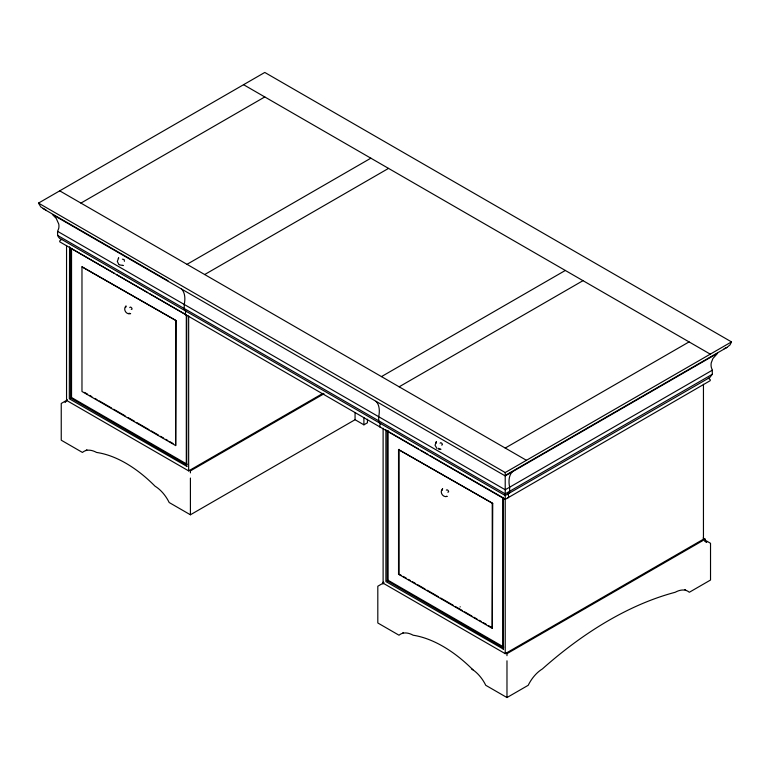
<?xml version="1.0" encoding="UTF-8"?>
<svg xmlns="http://www.w3.org/2000/svg" width="770" height="770" viewBox="0 0 770 770"><rect width="100%" height="100%" fill="white"/><g stroke="black" fill="none" stroke-linecap="round" stroke-linejoin="round"><path stroke-width="1.16" d="M125.645 307.586L126.049 305.911C122.603 309.039 126.242 315.123 130.621 313.64L128.994 313.246M435.993 443.222L436.397 441.547L435.04 445.233L437.071 448.66M442.211 490.355L442.615 488.681C439.169 491.809 442.808 497.892 447.197 496.409L446.408 496.352M129.735 307.586C130.38 305.594 133.595 309.617 131.256 309.425M440.084 443.222C440.719 441.22 443.944 445.253 441.605 445.06M712.298 374.287L709.873 377.454L505.216 495.505L61.658 239.412C56.836 238.103 56.778 232.27 58.693 228.488A17.219 14.062 0 0 0 58.761 224.051L56.191 218.343L52.398 214.484L505.216 475.908L717.601 353.295L712.895 358.531L711.239 362.863A17.219 14.062 0 0 0 711.307 367.3L712.298 370.206L712.298 374.287L505.216 493.84L57.702 235.476M731.5 341.899L730.037 344.893L726.928 347.434L505.216 475.436L505.216 472.549L38.5 203.097L264.784 72.447L731.5 341.899L505.216 472.549M703.145 538.009L705.224 539.212L705.378 541.127M118.359 258.508L118.676 257.767L117.319 261.444L118.84 264.505M66.393 401.295L66.692 399.861M382.959 584.064L383.114 582.149L383.999 582.659L377.81 586.23L377.81 622.978L399.024 635.221A26.247 15.159 60 0 1 413.163 635.221A123.017 71.023 60 0 1 472.982 669.852A26.247 15.159 60 0 1 485.764 685.3L506.978 697.553L528.201 685.3A26.247 15.159 -60 0 1 542.34 668.976A359.109 207.332 -60 0 1 675.175 592.284A26.247 15.159 -60 0 1 689.314 592.284L710.527 580.031L710.527 543.293L705.32 540.28M122.391 259.182L124.134 259.538L124.413 261.309M446.331 490.105C447.409 488.729 449.959 492.386 447.822 492.194M69.56 246.795L69.329 398.793L186.927 466.418M385.895 429.631L385.895 581.562L503.493 649.187M65.036 402.517L65.594 402.152M80.927 203.097L264.784 96.943M81.976 266.815L176.147 320.628L175.676 445.58L81.976 391.487L81.976 266.815L176.147 320.628M187.004 264.331L370.861 158.187M204.676 274.543L388.532 168.389M67.471 399.861L61.244 403.461L61.244 440.209L82.457 452.452A26.247 15.159 60 0 1 96.597 452.452A117.666 67.933 60 0 1 155.059 486.207A26.247 15.159 60 0 1 169.198 502.531L190.411 514.784L355.066 419.717L363.902 424.828L367.444 422.788L367.444 419.207M114.412 273.398L70.657 248.133L70.657 398.023L71.533 397.512L187.187 464.291M66.547 245.466L66.547 400.4L188.65 470.894L322.967 393.345M189.535 470.383L190.411 470.894L323.997 393.768M381.468 376.607L565.324 270.453M399.139 386.81L582.996 280.665M398.542 449.584L492.723 503.397L492.242 628.349L398.542 574.256L398.542 449.584L492.723 503.397M505.216 448.053L689.073 341.899M712.298 370.206L505.216 489.758L57.702 231.395M418.476 448.949L387.223 430.902L387.223 580.792L388.099 580.282L502.714 646.453M398.542 574.256L401.103 575.18M387.223 580.792L502.877 647.57L503.753 647.06M383.114 428.236L383.114 583.169L505.216 653.663L703.453 539.212L703.453 384.278M506.102 653.153L506.978 653.663L705.224 539.212M726.928 347.434L724.118 348.723M61.658 239.412L59.81 240.817A1.915 1.559 0 0 0 59.848 241.886L505.216 499.384L710.152 380.698A1.915 1.559 0 0 0 710.19 379.629L708.342 378.224M122.468 265.429L123.248 265.486L119.35 264.87M440.19 449.218L440.969 449.276L438.833 449.362M45.882 209.912L40.829 206.995L38.5 203.097M243.57 84.7L710.287 354.152M704.666 541.156L706.735 542.35L706.177 541.984M59.714 190.845L526.43 460.296M43.072 208.622L168.072 280.79M116.501 274.601L147.753 292.648M149.842 293.851L186.311 314.911L186.311 464.801L70.657 398.023M420.564 450.152L427.851 454.367M429.939 455.57L502.877 497.68L502.877 647.57M84.536 392.411L87.665 394.221M89.743 395.424L91.823 396.617M94.951 398.427L97.03 399.63M99.109 400.833L111.602 408.042M113.691 409.245L125.135 415.858M128.263 417.658L134.509 421.267M136.588 422.47L149.082 429.679M151.17 430.882L158.456 435.089M160.535 436.292L163.663 438.092M165.743 439.295L167.822 440.498M169.901 441.701L173.029 443.501M403.191 576.384L406.31 578.183M408.389 579.387L410.477 580.59M412.556 581.793L415.675 583.602M417.764 584.796L425.05 589.012M427.129 590.205L438.582 596.817M440.661 598.021L453.155 605.239M455.243 606.442L462.529 610.649M464.608 611.852L471.894 616.058M473.983 617.261L477.102 619.061M479.181 620.264L481.269 621.467M483.348 622.67L486.476 624.47M488.555 625.673L491.674 627.473M471.625 668.976L472.982 669.852M438.486 448.275L439.343 448.872M506.978 653.663L506.978 655.674M506.978 660.804L506.978 697.553M505.216 475.908L505.216 653.663M503.32 497.42L503.32 649.351M492.242 503.676L492.242 628.349M399.024 449.305L399.024 573.977M388.099 430.392L388.099 580.282M363.902 417.677L363.902 424.828M355.066 412.614L355.066 419.717M190.411 470.894L190.411 472.905M190.411 478.035L190.411 514.784M188.65 315.96L188.65 470.894M186.744 315.854L186.744 466.582M175.676 320.907L175.676 445.58M71.533 248.825L71.533 397.512M402.556 633.181A26.247 15.159 60 0 1 403.442 632.488M85.99 450.411A26.247 15.159 60 0 1 86.875 449.719M684.896 589.55A26.247 15.159 -60 0 1 685.781 590.244M460.229 606.731A2.233 1.29 -60 0 1 460.046 606.991M380.457 427.36A2.656 1.53 -60 0 1 380.669 423.596A6.535 3.773 -60 0 1 378.696 420.795L378.696 416.714A24.265 14.004 -60 0 0 376.039 401.334M181.576 289.058A24.265 14.004 -60 0 1 184.232 304.439L184.232 308.52A6.535 3.773 -60 0 0 186.205 311.321A2.656 1.53 -60 0 0 185.994 315.084M507.863 497.853A2.656 1.53 60 0 0 507.661 494.09A6.535 3.773 60 0 0 509.634 491.289L509.634 487.208A24.265 14.004 60 0 1 512.281 471.827"/></g></svg>
